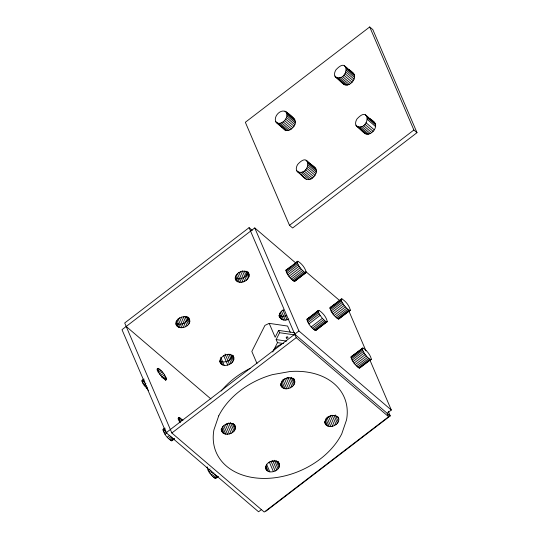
<?xml version="1.0" encoding="UTF-8"?>
<svg xmlns="http://www.w3.org/2000/svg" width="539" height="539" viewBox="0 0 539 539"><rect width="100%" height="100%" fill="white"/><g stroke="black" fill="none" stroke-linecap="round" stroke-linejoin="round"><path stroke-width="0.81" d="M189.802 321.689C189.91 313.685 176.94 316.265 176.024 322.726C175.909 330.73 188.879 328.15 189.802 321.689L187.646 316.669M219.589 361.029C221.758 370.3 238.103 363.198 232.835 355.289M235.455 428.215C235.57 420.211 222.6 422.798 221.677 429.253C221.569 437.257 234.532 434.677 235.455 428.215L233.475 423.587M235.132 278.596C237.989 286.95 253.195 279.687 248.081 272.155M279.505 465.905C279.613 457.901 266.65 460.481 265.727 466.942C265.612 474.947 278.582 472.359 279.505 465.905L277.518 461.276M280.395 384.192C282.396 393.834 299.212 386.598 293.674 378.533M325.428 424.2C322.544 417.018 336.397 411.486 338.822 419.046C339.327 425.925 327.058 429.913 324.768 422.657M276.251 122.528C281.823 126.133 289.726 117.131 286.02 111.856C280.448 108.251 272.545 117.259 276.251 122.528L285.798 130.701M283.851 128.585C285.764 132.244 290.777 130.155 292.805 127.662C299.435 121.113 291.572 115.615 286.02 111.856M297.306 171.658C310.902 176.994 311.347 149.249 297.676 164.449C296.376 166.544 295.507 169.583 297.306 171.658C301.57 173.929 305.175 182.034 310.969 179.009C313.637 177.58 315.706 175.013 316.332 172.029C317.289 166.416 309.676 164.718 307.075 160.979M335.541 77.09C349.137 82.427 349.582 54.682 335.912 69.881C334.611 71.977 333.742 75.015 335.541 77.09C339.806 79.361 343.41 87.466 349.205 84.441C351.873 83.013 353.941 80.446 354.568 77.461C355.524 71.849 347.911 70.151 345.31 66.412M356.596 126.214C370.192 131.55 370.643 103.805 356.966 119.004C355.666 121.1 354.803 124.145 356.596 126.214C360.861 128.491 364.465 136.589 370.259 133.564C372.927 132.143 374.996 129.569 375.622 126.591C376.579 120.979 368.966 119.274 366.365 115.541M188.313 318.219C187.026 323.211 180.12 326.061 175.829 323.016M247.603 272.774C246.316 277.767 239.41 280.617 235.119 277.578M294.597 332.738L278.616 330.4L275.159 337.259L269.204 323.366L264.952 325.381L251.821 351.441L257.002 363.529M272.747 352.014L277.47 342.649L276.157 339.577L279.613 332.718L278.616 330.4M148.535 390.526L143.057 383.66L142.026 381.262L142.208 380.11L142.754 380.11M166.511 379.51L165.722 379.901C161.794 377.435 158.405 373.264 157.334 368.723L158.129 368.326C162.057 370.792 165.446 374.962 166.511 379.51L165.318 380.426M174.575 438.793L171.402 440.808C167.474 438.348 164.085 434.171 163.021 429.63L164.584 428.229M171.948 440.808L174.171 438.901M285.906 270.18L297.878 261.22C301.806 263.679 305.195 267.849 306.26 272.397L294.287 281.358C290.359 278.899 286.977 274.728 285.906 270.18L286.701 269.783M294.833 281.358L306.26 272.397M207.313 466.922L207.064 467.313C208.135 471.861 211.517 476.031 215.445 478.497L218.214 476.591M306.961 319.304L318.933 310.343C322.861 312.809 326.25 316.979 327.314 321.52L315.342 330.488C311.414 328.022 308.032 323.851 306.961 319.304L318.387 310.343M329.949 307.87L341.921 298.902C345.849 301.368 349.238 305.539 350.31 310.087L338.337 319.048C334.409 316.582 331.02 312.411 329.949 307.87L341.376 298.902M315.888 330.488L327.314 321.52M338.876 319.048L350.31 310.087M371.364 359.21L359.392 368.171C355.464 365.711 352.075 361.541 351.004 356.993L362.976 348.032C366.904 350.491 370.293 354.662 371.364 359.21L370.569 359.607C366.641 357.141 363.252 352.971 362.188 348.423L362.437 348.032M369.72 26.95L245.339 122.279L289.51 225.329L292.623 227.997L417.004 132.668L372.833 29.618L369.72 26.95L413.885 130.007L417.004 132.668M252.265 230.389L249.079 227.66L124.704 322.989L171.847 432.992L264.245 512.05L388.626 416.721L387.137 413.251L391.327 410.038L369.902 360.045M295.54 262.816L254.758 227.923L121.996 329.679L166.167 432.729L258.565 511.787L261.556 509.496M289.51 225.329L413.885 130.007M141.966 380.5L143.933 378.991M156.93 369.242L158.129 368.326M287.354 269.284L291.303 266.259M294.59 263.739L297.878 261.22M142.026 381.262L144.001 379.752M285.966 270.942L297.151 262.372L297.083 261.61M157.132 370.098L158.931 368.723M142.397 382.34L144.371 380.83M286.344 272.02L297.521 263.45L297.151 262.372M157.543 371.317L159.942 369.484M143.057 383.66L145.025 382.151M286.997 273.34L298.175 264.77L297.521 263.45M158.089 372.853L161.08 370.562M143.947 385.136L145.921 383.62M287.887 274.809L299.071 266.246L298.175 264.77M159.288 374.174L162.279 371.876M145.018 386.658L146.332 385.648M288.958 276.339L300.142 267.768L299.071 266.246M160.46 375.649L163.458 373.352M146.197 388.127L147.511 387.123M290.137 277.807L301.314 269.237L304.663 272.397L306.011 272.795M161.532 377.172L164.53 374.874M291.336 279.128L302.514 270.558M163.027 378.183L165.419 376.35M292.475 280.206L303.659 271.636M164.28 379.045L166.079 377.664M293.486 280.967L304.663 272.397M165.251 379.665L166.45 378.742M294.287 281.358L305.472 272.795M163.021 429.63L164.988 428.114M177.985 418.372L179.184 417.455L182.937 420.568M308.409 318.408L311.043 316.393M314.985 313.368L318.933 310.343M163.081 430.391L165.055 428.876M307.021 320.072L318.205 311.502L318.138 310.74M178.193 419.221L179.986 417.846M163.452 431.469L165.426 429.954M307.398 321.143L318.576 312.58L318.205 311.502M178.598 420.447L180.996 418.608M164.112 432.79L166.079 431.274M308.052 322.463L319.229 313.9L318.576 312.58M179.143 421.983L182.135 419.686M166.167 432.729L298.929 330.98L254.758 227.923M165.001 434.259L166.975 432.75M308.948 323.939L320.126 315.369L319.229 313.9M336.006 303.437L330.198 307.473M339.294 300.917L341.921 298.902M330.016 308.631L341.194 300.061L341.126 299.3M330.387 309.709L341.564 301.139L341.194 300.061M171.847 432.992L296.228 337.663L249.079 227.66M331.04 311.03L342.218 302.46L341.564 301.139M167.252 437.257L169.879 435.242M311.192 326.937L322.369 318.367L325.718 321.527L327.065 321.918M331.936 312.499L343.114 303.929L342.218 302.46M168.451 438.578L171.079 436.563M312.391 328.251L323.568 319.688M333.008 314.021L344.185 305.451L343.114 303.929M169.59 439.656L172.224 437.634M313.536 329.329L324.714 320.766M170.6 440.417L173.228 438.402M314.54 330.09L325.718 321.527M334.18 315.497L345.364 306.927L348.713 310.087L350.06 310.477M171.402 440.808L174.036 438.793M315.342 330.488L326.526 321.918M335.379 316.817L346.564 308.247M336.525 317.889L347.702 309.325M337.529 318.657L348.713 310.087M338.337 319.048L349.515 310.477M351.004 356.993L362.188 348.423M355.747 353.577L351.253 356.596M357.714 352.061L359.035 351.051M360.348 350.047L362.976 348.032M351.071 357.755L362.248 349.184M351.441 358.833L362.619 350.262M208.155 470.473L210.129 468.964M352.095 360.153L363.279 351.583M209.051 471.948L211.018 470.432M352.991 361.622L364.169 353.058M210.122 473.471L212.09 471.962M354.062 363.151L365.24 354.581M211.295 474.947L213.929 472.925M355.235 364.62L366.419 356.05M212.494 476.26L215.128 474.246M356.434 365.941L367.618 357.37M213.639 477.338L216.267 475.324M357.579 367.019L368.757 358.448M214.643 478.1L217.278 476.085M358.583 367.78L369.767 359.21M215.445 478.497L218.079 476.483M359.392 368.171L370.569 359.607M265.868 511.241L390.249 415.913L388.269 411.297M283.682 309.912C274.957 313.631 281.217 323.656 288.81 318.994M283.48 379.463L288.042 377.583L292.01 386.847M229.371 433.956L225.396 424.692L228.752 423.027L232.72 432.291M327.523 417.152L332.085 415.273L336.06 424.53M268.233 462.597L272.795 460.71L276.763 469.974M286.735 315.746L281.991 316.467L279.168 315.261L280.657 318.738M307.21 318.913L307.756 318.913M179.184 417.455L178.389 417.846L178.456 418.608L180.376 422.482M163.27 429.233L163.809 429.233M269.204 323.366L287.583 326.055L290.231 332.233M279.613 332.718L294.793 334.941M276.157 339.577L286.539 341.099M277.47 342.649L283.595 343.538M352.58 72.832L353.618 73.52M374.672 122.643L369.801 118.674M294.328 118.964L284.983 111.169M315.382 168.087L306.037 160.292M344.273 65.724L347.466 68.46M348.746 69.551L350.66 71.188M346.018 67.463L354.318 74.571M346.341 68.81L354.642 75.918M346.26 70.353L354.568 77.461M345.782 71.997L354.089 79.105M344.94 73.621L353.247 80.729M343.788 75.116L352.095 82.224M342.413 76.383L350.714 83.491M340.897 77.333L349.205 84.441M339.348 77.906L347.655 85.007M337.879 78.054L346.179 85.162M334.834 76.033L343.848 84.192M336.579 77.778L344.886 84.886M365.327 114.847L368.521 117.583M367.072 116.592L375.38 123.7M367.396 117.94L375.696 125.041M367.315 119.483L375.622 126.591M365.994 122.744L374.302 129.852M364.842 124.239L373.15 131.348M363.468 125.506L371.769 132.614M361.952 126.456L370.259 133.564M360.402 127.029L368.71 134.137M358.934 127.184L367.234 134.285M355.888 125.163L364.903 133.322M357.633 126.901L365.941 134.009M286.728 112.907L295.028 120.015M287.051 114.255L295.352 121.363M286.97 115.797L295.271 122.905M286.492 117.441L294.799 124.543M285.65 119.058L293.957 126.166M284.498 120.561L292.805 127.662M283.123 121.827L291.424 128.929M281.607 122.777L289.908 129.879M280.058 123.343L288.365 130.451M278.589 123.498L286.889 130.606M275.544 121.477L278.104 123.667M279.377 124.758L281.931 126.941M277.289 123.222L285.589 130.323M307.782 162.037L316.083 169.138M308.106 163.378L316.406 170.486M308.025 164.927L316.332 172.029M307.547 166.564L315.854 173.673M306.704 168.188L315.012 175.296M305.552 169.684L313.86 176.792M304.178 170.951L312.479 178.059M302.662 171.901L310.969 179.009M301.112 172.473L309.42 179.581M296.598 170.6L299.158 172.79M301.072 174.427L302.352 175.525M298.343 172.345L306.651 179.453M305.741 271.541L340.149 300.984M298.929 330.98L391.327 410.038M294.739 334.193L390.249 415.913M296.228 337.663L388.626 416.721M126.193 326.466L210.944 398.981M248.674 273.549C244.659 267.95 233.198 273.286 235.725 279.984M294.334 380.076C290.319 374.484 278.858 379.813 281.385 386.51M233.427 356.677C229.419 351.084 217.951 356.42 220.485 363.111M344.185 305.451L345.364 306.927M300.142 267.768L301.314 269.237M322.369 318.367L320.126 315.369M304.906 177.708L305.613 178.759M349.137 311.596L365.947 350.815M337.832 416.728L338.822 419.046M335.319 414.969L338.297 421.916M334.052 415.582L337.36 423.304M330.501 416.256L334.47 425.52M282.914 310.019L287.044 319.674M328.736 416.937L332.704 426.201M281.425 311.118L285.232 319.991M326.917 417.26L330.885 426.524M280.341 312.607L283.48 319.937M325.832 418.749L329.14 426.464M279.438 313.718L281.924 319.512M325.266 420.636L327.577 426.039M324.66 421.404L326.317 425.264M278.879 315.584L279.775 317.673M247.927 272.054L249.119 274.829M293.452 378.27L294.779 381.356M246.936 271.232L249.092 276.251M292.765 378.142L294.745 382.778M245.777 271.137L248.594 277.7M291.276 377.28L294.247 384.226M244.187 270.982L247.657 279.087M290.009 377.9L293.317 385.614M242.22 270.666L246.35 280.32M240.63 271.656L244.767 281.304M286.452 378.573L290.42 387.831M238.865 272.336L243.001 281.985M284.693 379.247L288.661 388.511M237.382 273.428L241.182 282.308M282.874 379.571L286.842 388.835M236.291 274.917L239.437 282.254M281.782 381.06L285.097 388.781M235.395 276.035L237.874 281.823M281.217 382.946L283.534 388.349M235.422 278.272L236.608 281.048M280.617 383.721L282.268 387.575M232.68 355.181L233.872 357.963M278.205 461.397L279.532 464.49M233.845 359.378L232.356 355.902C231.069 360.901 224.163 363.744 219.878 360.706L221.367 364.175M230.537 354.264L233.347 360.827M276.029 460.407L279.007 467.36M228.94 354.11L232.417 362.215M274.432 460.252L278.07 468.748M227.303 354.568L231.11 363.448M225.053 354.015L229.52 364.438M271.205 461.701L275.18 470.965M223.624 355.464L227.754 365.112M269.446 462.381L273.414 471.638M220.714 357.276L224.19 365.381M266.542 464.187L269.85 471.908M220.148 359.163L222.634 364.95M265.976 466.08L268.287 471.484M265.37 466.848L267.021 470.709M265.478 468.095L266.138 469.644M188.637 317.491L189.829 320.274M234.492 424.483L235.482 426.8M186.487 316.582L189.304 323.144M232.316 423.492L234.957 429.671M184.897 316.427L188.367 324.532M230.389 422.569L234.027 431.059M183.26 316.885L187.06 325.758M181.34 317.1L185.477 326.749M227.162 424.011L231.13 433.275M179.575 317.774L183.711 327.429M178.092 318.872L181.892 327.752M223.914 425.783L227.552 434.279M177.001 320.361L180.147 327.692M222.492 426.504L225.801 434.225M176.105 321.473L178.584 327.267M221.927 428.39L224.244 433.794M176.132 323.71L177.318 326.493M221.327 429.159L222.978 433.019M175.842 324.033L176.435 325.428M221.105 429.637L222.095 431.955M221.179 391.031A69.693 50.053 -23.2 0 1 250.096 368.413M273.495 350.532A10.409 7.472 -23.2 0 1 281.533 344.374M218.719 415.859L213.929 429.832A69.693 50.053 -23.2 0 0 261.88 478.389A69.693 50.053 -23.2 0 0 341.753 433.855L346.543 419.881A69.693 50.053 -23.2 0 0 290.016 371.519L272.525 374.618A69.693 50.053 -23.2 0 0 218.719 415.859M286.728 338.175A0.903 0.647 -23.2 0 0 287.934 337.252A0.903 0.647 -23.2 0 0 286.553 337.05A0.903 0.647 -23.2 0 0 286.728 338.175"/></g></svg>
